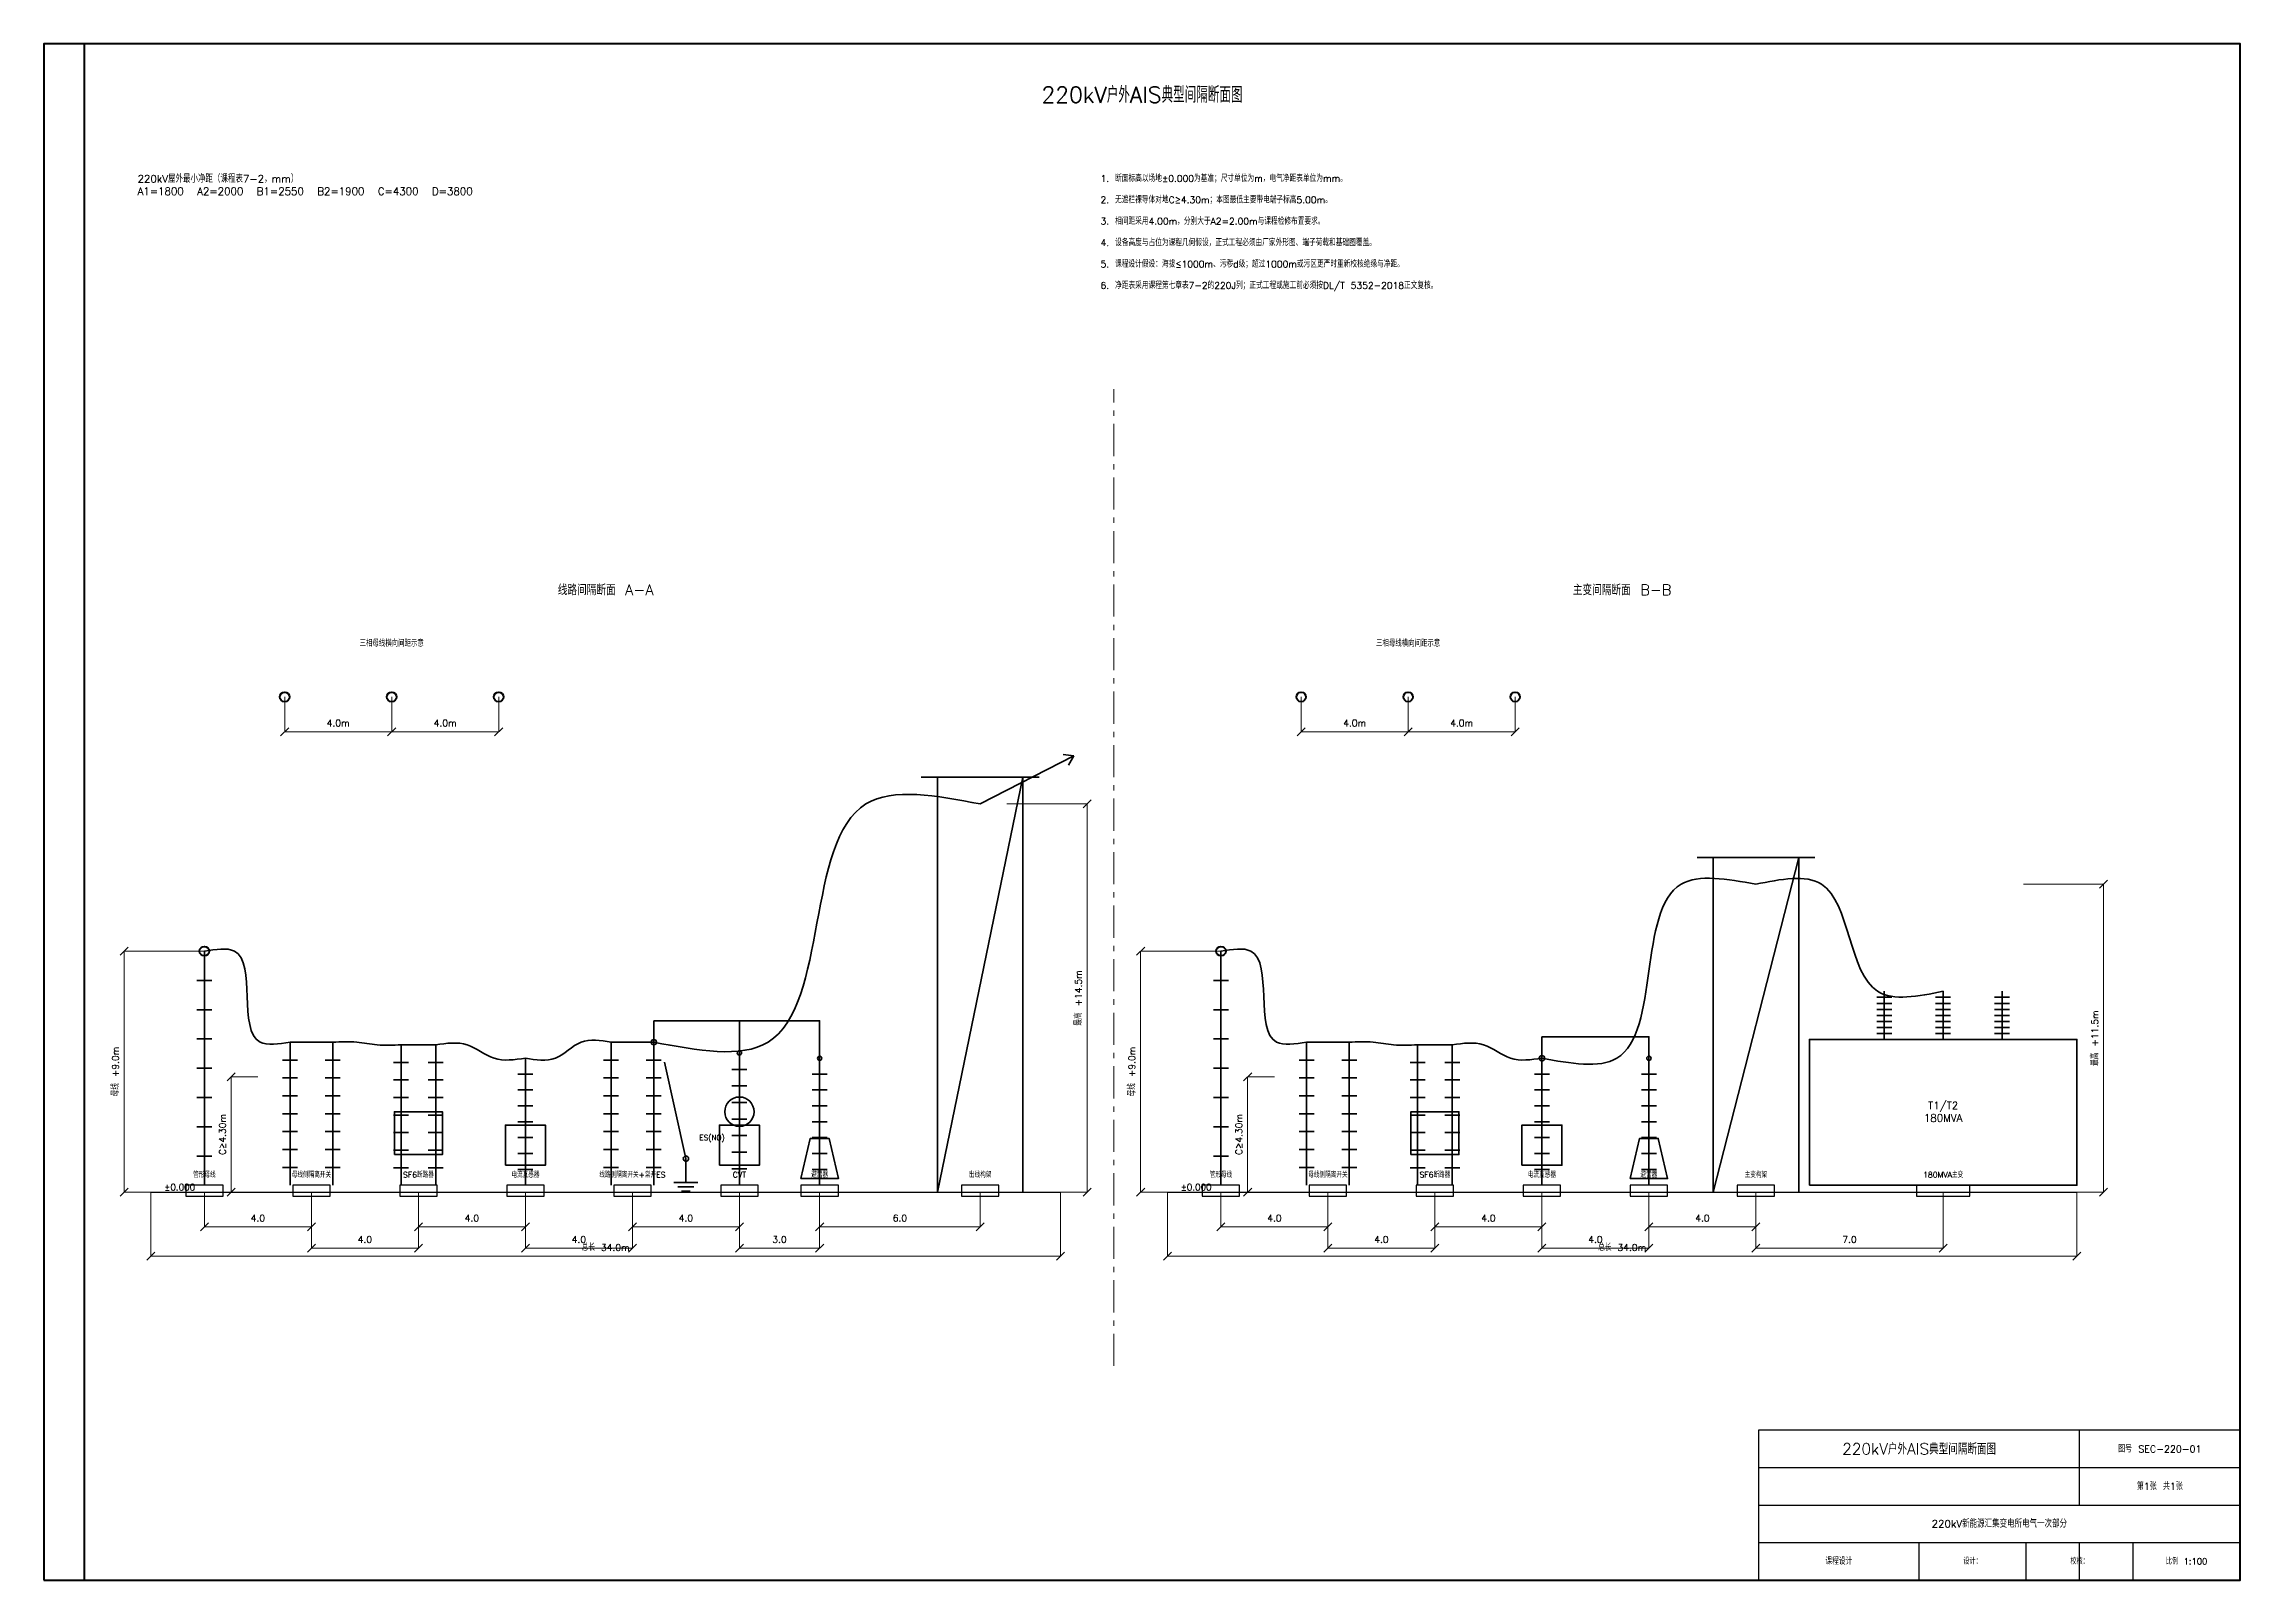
# Model space of a CAD drawing. Header units: millimetres. Extents: x 10 to 831, y 10 to 584.
import ezdxf

# ---------------------------------------------------------------- set-up
doc = ezdxf.new("R2010")
doc.units = ezdxf.units.MM
doc.linetypes.add('CENTER', pattern=[20, 12, -3, 2, -3])
for name, color, linetype, lineweight in [('C-BUS', 1, 'CONTINUOUS', 70), ('C-CENTER', 4, 'CENTER', 18), ('C-CONDUCTOR', 7, 'CONTINUOUS', 35), ('C-DIM', 2, 'CONTINUOUS', 18), ('C-EQUIPMENT', 7, 'CONTINUOUS', 35), ('C-FOUNDATION', 8, 'CONTINUOUS', 25), ('C-FRAME', 7, 'CONTINUOUS', 50), ('C-NOTE', 7, 'CONTINUOUS', 18), ('C-STRUCTURE', 6, 'CONTINUOUS', 35), ('C-TEXT', 7, 'CONTINUOUS', 18), ('C-TITLE', 7, 'CONTINUOUS', 25)]:
    doc.layers.add(name, color=color, linetype=linetype, lineweight=lineweight)
doc.styles.add('HZTXT', font='txt.shx', dxfattribs={"bigfont": 'gbcbig.shx'})

msp = doc.modelspace()

# ---------------------------------------------------------------- linework, layer by layer
at = {"layer": 'C-BUS'}
for centre in [(100, 340), (140, 340), (180, 340), (480, 340), (520, 340), (560, 340), (70, 245), (450, 245)]:
    msp.add_circle(centre, 1.8, dxfattribs=at)
at = {"layer": 'C-CENTER'}
msp.add_line((410, 90), (410, 455), dxfattribs=at)
at = {"layer": 'C-CONDUCTOR'}
for p, q in [((360, 300), (395, 318)), ((395, 318), (391.0272, 318.4653)), ((395, 318), (393.0676, 314.4977)), ((238, 211), (238, 219)), ((570, 205), (570, 213))]:
    msp.add_line(p, q, dxfattribs=at)
for points in [[(238, 219), (270, 219), (270, 207)], [(238, 219), (300, 219), (300, 205)], [(570, 213), (610, 213), (610, 205)]]:
    msp.add_lwpolyline(points, dxfattribs=at)
for centre, radius in [((238, 211), 1), ((270, 207), 0.8), ((300, 205), 0.8), ((570, 205), 1), ((610, 205), 0.8)]:
    msp.add_circle(centre, radius, dxfattribs=at)
for points in [[(238, 211), (280.7, 211), (317.3, 300), (360, 300)], [(570, 205), (598, 205), (622, 270), (650, 270)], [(650, 270), (674.5, 270), (695.5, 230), (720, 230)], [(70, 245), (81.2, 245), (90.8, 211), (102, 211)], [(450, 245), (461.2, 245), (470.8, 211), (482, 211)], [(118, 211), (126.925, 211), (134.575, 210), (143.5, 210)], [(156.5, 210), (168.225, 210), (178.275, 205), (190, 205)], [(190, 205), (201.2, 205), (210.8, 211), (222, 211)], [(498, 211), (506.925, 211), (514.575, 210), (523.5, 210)], [(536.5, 210), (548.225, 210), (558.275, 205), (570, 205)]]:
    msp.add_spline(points, degree=3, dxfattribs=at)
at = {"layer": 'C-DIM'}
for p, q in [((100, 340), (100, 327)), ((140, 340), (140, 327)), ((140, 340), (140, 327)), ((180, 340), (180, 327)), ((480, 340), (480, 327)), ((520, 340), (520, 327)), ((520, 340), (520, 327)), ((560, 340), (560, 327)), ((98.5, 325.5), (101.5, 328.5)), ((138.5, 325.5), (141.5, 328.5)), ((138.5, 325.5), (141.5, 328.5)), ((178.5, 325.5), (181.5, 328.5)), ((478.5, 325.5), (481.5, 328.5)), ((518.5, 325.5), (521.5, 328.5)), ((518.5, 325.5), (521.5, 328.5)), ((558.5, 325.5), (561.5, 328.5)), ((100, 327), (140, 327)), ((140, 327), (180, 327)), ((480, 327), (520, 327)), ((520, 327), (560, 327)), ((370, 300), (400, 300)), ((398.5, 298.5), (401.5, 301.5)), ((400, 155), (400, 300)), ((778.5, 268.5), (781.5, 271.5)), ((750, 270), (780, 270)), ((780, 155), (780, 270)), ((38.5, 243.5), (41.5, 246.5)), ((418.5, 243.5), (421.5, 246.5)), ((70, 245), (40, 245)), ((40, 155), (40, 245)), ((450, 245), (420, 245)), ((420, 155), (420, 245)), ((78.5, 196.5), (81.5, 199.5)), ((90, 198), (80, 198)), ((80, 155), (80, 198)), ((458.5, 196.5), (461.5, 199.5)), ((470, 198), (460, 198)), ((460, 155), (460, 198)), ((38.5, 153.5), (41.5, 156.5)), ((78.5, 153.5), (81.5, 156.5)), ((398.5, 153.5), (401.5, 156.5)), ((418.5, 153.5), (421.5, 156.5)), ((458.5, 153.5), (461.5, 156.5)), ((778.5, 153.5), (781.5, 156.5)), ((70, 155), (40, 155)), ((50, 155), (50, 131)), ((70, 155), (70, 142)), ((90, 155), (80, 155)), ((110, 155), (110, 142)), ((110, 155), (110, 134)), ((150, 155), (150, 134)), ((150, 155), (150, 142)), ((190, 155), (190, 142)), ((190, 155), (190, 134)), ((230, 155), (230, 134)), ((230, 155), (230, 142)), ((270, 155), (270, 142)), ((270, 155), (270, 134)), ((300, 155), (300, 134)), ((300, 155), (300, 142)), ((360, 155), (360, 142)), ((370, 155), (400, 155)), ((390, 155), (390, 131)), ((450, 155), (420, 155)), ((430, 155), (430, 131)), ((450, 155), (450, 142)), ((470, 155), (460, 155)), ((490, 155), (490, 142)), ((490, 155), (490, 134)), ((530, 155), (530, 134)), ((530, 155), (530, 142)), ((570, 155), (570, 142)), ((570, 155), (570, 134)), ((610, 155), (610, 134)), ((610, 155), (610, 142)), ((650, 155), (650, 142)), ((650, 155), (650, 134)), ((720, 155), (720, 134)), ((750, 155), (780, 155)), ((770, 155), (770, 131)), ((68.5, 140.5), (71.5, 143.5)), ((70, 142), (110, 142)), ((108.5, 140.5), (111.5, 143.5)), ((148.5, 140.5), (151.5, 143.5)), ((150, 142), (190, 142)), ((188.5, 140.5), (191.5, 143.5)), ((228.5, 140.5), (231.5, 143.5)), ((230, 142), (270, 142)), ((268.5, 140.5), (271.5, 143.5)), ((298.5, 140.5), (301.5, 143.5)), ((300, 142), (360, 142)), ((358.5, 140.5), (361.5, 143.5)), ((448.5, 140.5), (451.5, 143.5)), ((450, 142), (490, 142)), ((488.5, 140.5), (491.5, 143.5)), ((528.5, 140.5), (531.5, 143.5)), ((530, 142), (570, 142)), ((568.5, 140.5), (571.5, 143.5)), ((608.5, 140.5), (611.5, 143.5)), ((610, 142), (650, 142)), ((648.5, 140.5), (651.5, 143.5)), ((48.5, 129.5), (51.5, 132.5)), ((108.5, 132.5), (111.5, 135.5)), ((110, 134), (150, 134)), ((148.5, 132.5), (151.5, 135.5)), ((188.5, 132.5), (191.5, 135.5)), ((190, 134), (230, 134)), ((228.5, 132.5), (231.5, 135.5)), ((268.5, 132.5), (271.5, 135.5)), ((270, 134), (300, 134)), ((298.5, 132.5), (301.5, 135.5)), ((388.5, 129.5), (391.5, 132.5)), ((428.5, 129.5), (431.5, 132.5)), ((488.5, 132.5), (491.5, 135.5)), ((490, 134), (530, 134)), ((528.5, 132.5), (531.5, 135.5)), ((568.5, 132.5), (571.5, 135.5)), ((570, 134), (610, 134)), ((608.5, 132.5), (611.5, 135.5)), ((648.5, 132.5), (651.5, 135.5)), ((650, 134), (720, 134)), ((718.5, 132.5), (721.5, 135.5)), ((768.5, 129.5), (771.5, 132.5)), ((50, 131), (390, 131)), ((430, 131), (770, 131))]:
    msp.add_line(p, q, dxfattribs=at)
at = {"layer": 'C-EQUIPMENT'}
for p, q in [((70, 157.5), (70, 245)), ((450, 157.5), (450, 245)), ((67.2, 234.0625), (72.8, 234.0625)), ((447.2, 234.0625), (452.8, 234.0625)), ((698, 212), (698, 230)), ((720, 212), (720, 230)), ((742, 212), (742, 230)), ((67.2, 223.125), (72.8, 223.125)), ((447.2, 223.125), (452.8, 223.125)), ((695.2, 227.75), (700.8, 227.75)), ((695.2, 225.5), (700.8, 225.5)), ((695.2, 223.25), (700.8, 223.25)), ((717.2, 227.75), (722.8, 227.75)), ((717.2, 225.5), (722.8, 225.5)), ((717.2, 223.25), (722.8, 223.25)), ((739.2, 227.75), (744.8, 227.75)), ((739.2, 225.5), (744.8, 225.5)), ((739.2, 223.25), (744.8, 223.25)), ((695.2, 221), (700.8, 221)), ((695.2, 218.75), (700.8, 218.75)), ((695.2, 216.5), (700.8, 216.5)), ((695.2, 214.25), (700.8, 214.25)), ((717.2, 221), (722.8, 221)), ((717.2, 218.75), (722.8, 218.75)), ((717.2, 216.5), (722.8, 216.5)), ((717.2, 214.25), (722.8, 214.25)), ((739.2, 221), (744.8, 221)), ((739.2, 218.75), (744.8, 218.75)), ((739.2, 216.5), (744.8, 216.5)), ((739.2, 214.25), (744.8, 214.25)), ((67.2, 212.1875), (72.8, 212.1875)), ((102, 157.5), (102, 211)), ((102, 211), (118, 211)), ((118, 157.5), (118, 211)), ((143.5, 157.5), (143.5, 210)), ((143.5, 210), (156.5, 210)), ((156.5, 157.5), (156.5, 210)), ((222, 157.5), (222, 211)), ((222, 211), (238, 211)), ((238, 157.5), (238, 211)), ((270, 157.5), (270, 207)), ((447.2, 212.1875), (452.8, 212.1875)), ((482, 157.5), (482, 211)), ((482, 211), (498, 211)), ((498, 157.5), (498, 211)), ((523.5, 157.5), (523.5, 210)), ((523.5, 210), (536.5, 210)), ((536.5, 157.5), (536.5, 210)), ((67.2, 201.25), (72.8, 201.25)), ((99.2, 204.3125), (104.8, 204.3125)), ((99.2, 197.625), (104.8, 197.625)), ((115.2, 204.3125), (120.8, 204.3125)), ((115.2, 197.625), (120.8, 197.625)), ((140.7, 203.4375), (146.3, 203.4375)), ((153.7, 203.4375), (159.3, 203.4375)), ((187.2, 199.0625), (192.8, 199.0625)), ((190, 157.5), (190, 205)), ((219.2, 204.3125), (224.8, 204.3125)), ((219.2, 197.625), (224.8, 197.625)), ((235.2, 204.3125), (240.8, 204.3125)), ((235.2, 197.625), (240.8, 197.625)), ((250, 167.5), (242, 203.5)), ((267.2, 200.8125), (272.8, 200.8125)), ((297.2, 199.0625), (302.8, 199.0625)), ((300, 157.5), (300, 205)), ((447.2, 201.25), (452.8, 201.25)), ((479.2, 204.3125), (484.8, 204.3125)), ((479.2, 197.625), (484.8, 197.625)), ((495.2, 204.3125), (500.8, 204.3125)), ((495.2, 197.625), (500.8, 197.625)), ((520.7, 203.4375), (526.3, 203.4375)), ((533.7, 203.4375), (539.3, 203.4375)), ((567.2, 199.0625), (572.8, 199.0625)), ((570, 157.5), (570, 205)), ((607.2, 199.0625), (612.8, 199.0625)), ((610, 157.5), (610, 205)), ((67.2, 190.3125), (72.8, 190.3125)), ((99.2, 190.9375), (104.8, 190.9375)), ((115.2, 190.9375), (120.8, 190.9375)), ((140.7, 196.875), (146.3, 196.875)), ((140.7, 190.3125), (146.3, 190.3125)), ((153.7, 196.875), (159.3, 196.875)), ((153.7, 190.3125), (159.3, 190.3125)), ((187.2, 193.125), (192.8, 193.125)), ((219.2, 190.9375), (224.8, 190.9375)), ((235.2, 190.9375), (240.8, 190.9375)), ((267.2, 194.625), (272.8, 194.625)), ((297.2, 193.125), (302.8, 193.125)), ((447.2, 190.3125), (452.8, 190.3125)), ((479.2, 190.9375), (484.8, 190.9375)), ((495.2, 190.9375), (500.8, 190.9375)), ((520.7, 196.875), (526.3, 196.875)), ((520.7, 190.3125), (526.3, 190.3125)), ((533.7, 196.875), (539.3, 196.875)), ((533.7, 190.3125), (539.3, 190.3125)), ((567.2, 193.125), (572.8, 193.125)), ((607.2, 193.125), (612.8, 193.125)), ((99.2, 184.25), (104.8, 184.25)), ((115.2, 184.25), (120.8, 184.25)), ((140.7, 183.75), (146.3, 183.75)), ((153.7, 183.75), (159.3, 183.75)), ((187.2, 187.1875), (192.8, 187.1875)), ((187.2, 181.25), (192.8, 181.25)), ((219.2, 184.25), (224.8, 184.25)), ((235.2, 184.25), (240.8, 184.25)), ((267.2, 188.4375), (272.8, 188.4375)), ((267.2, 182.25), (272.8, 182.25)), ((297.2, 187.1875), (302.8, 187.1875)), ((297.2, 181.25), (302.8, 181.25)), ((479.2, 184.25), (484.8, 184.25)), ((495.2, 184.25), (500.8, 184.25)), ((520.7, 183.75), (526.3, 183.75)), ((533.7, 183.75), (539.3, 183.75)), ((567.2, 187.1875), (572.8, 187.1875)), ((567.2, 181.25), (572.8, 181.25)), ((607.2, 187.1875), (612.8, 187.1875)), ((607.2, 181.25), (612.8, 181.25)), ((67.2, 179.375), (72.8, 179.375)), ((99.2, 177.5625), (104.8, 177.5625)), ((115.2, 177.5625), (120.8, 177.5625)), ((140.7, 177.1875), (146.3, 177.1875)), ((153.7, 177.1875), (159.3, 177.1875)), ((187.2, 175.3125), (192.8, 175.3125)), ((219.2, 177.5625), (224.8, 177.5625)), ((235.2, 177.5625), (240.8, 177.5625)), ((267.2, 176.0625), (272.8, 176.0625)), ((297.2, 175.3125), (302.8, 175.3125)), ((447.2, 179.375), (452.8, 179.375)), ((479.2, 177.5625), (484.8, 177.5625)), ((495.2, 177.5625), (500.8, 177.5625)), ((520.7, 177.1875), (526.3, 177.1875)), ((533.7, 177.1875), (539.3, 177.1875)), ((567.2, 175.3125), (572.8, 175.3125)), ((607.2, 175.3125), (612.8, 175.3125)), ((67.2, 168.4375), (72.8, 168.4375)), ((99.2, 170.875), (104.8, 170.875)), ((115.2, 170.875), (120.8, 170.875)), ((140.7, 170.625), (146.3, 170.625)), ((153.7, 170.625), (159.3, 170.625)), ((187.2, 169.375), (192.8, 169.375)), ((219.2, 170.875), (224.8, 170.875)), ((235.2, 170.875), (240.8, 170.875)), ((250, 167.5), (250, 163)), ((267.2, 169.875), (272.8, 169.875)), ((297.2, 169.375), (302.8, 169.375)), ((447.2, 168.4375), (452.8, 168.4375)), ((479.2, 170.875), (484.8, 170.875)), ((495.2, 170.875), (500.8, 170.875)), ((520.7, 170.625), (526.3, 170.625)), ((533.7, 170.625), (539.3, 170.625)), ((567.2, 169.375), (572.8, 169.375)), ((607.2, 169.375), (612.8, 169.375)), ((99.2, 164.1875), (104.8, 164.1875)), ((115.2, 164.1875), (120.8, 164.1875)), ((140.7, 164.0625), (146.3, 164.0625)), ((153.7, 164.0625), (159.3, 164.0625)), ((187.2, 163.4375), (192.8, 163.4375)), ((219.2, 164.1875), (224.8, 164.1875)), ((235.2, 164.1875), (240.8, 164.1875)), ((245.5, 158.5), (254.5, 158.5)), ((247, 156.9), (253, 156.9)), ((250, 163), (250, 158.5)), ((267.2, 163.6875), (272.8, 163.6875)), ((297.2, 163.4375), (302.8, 163.4375)), ((479.2, 164.1875), (484.8, 164.1875)), ((495.2, 164.1875), (500.8, 164.1875)), ((520.7, 164.0625), (526.3, 164.0625)), ((533.7, 164.0625), (539.3, 164.0625)), ((567.2, 163.4375), (572.8, 163.4375)), ((607.2, 163.4375), (612.8, 163.4375)), ((248.4, 155.3), (251.6, 155.3))]:
    msp.add_line(p, q, dxfattribs=at)
for points in [[(670, 157.5), (770, 157.5), (770, 212), (670, 212)], [(141, 169), (159, 169), (159, 185), (141, 185)], [(521, 169), (539, 169), (539, 185), (521, 185)], [(182.5, 165), (197.5, 165), (197.5, 180), (182.5, 180)], [(262.5, 165), (277.5, 165), (277.5, 180), (262.5, 180)], [(293, 160), (307, 160), (303.5, 175), (296.5, 175)], [(562.5, 165), (577.5, 165), (577.5, 180), (562.5, 180)], [(603, 160), (617, 160), (613.5, 175), (606.5, 175)]]:
    msp.add_lwpolyline(points, close=True, dxfattribs=at)
for centre, radius in [((238, 211), 1), ((270, 185), 5.5), ((250, 167.5), 1)]:
    msp.add_circle(centre, radius, dxfattribs=at)
at = {"layer": 'C-FOUNDATION'}
for p, q in [((50, 155), (390, 155)), ((430, 155), (770, 155))]:
    msp.add_line(p, q, dxfattribs=at)
for points in [[(63, 153.5), (77, 153.5), (77, 157.5), (63, 157.5)], [(103, 153.5), (117, 153.5), (117, 157.5), (103, 157.5)], [(143, 153.5), (157, 153.5), (157, 157.5), (143, 157.5)], [(183, 153.5), (197, 153.5), (197, 157.5), (183, 157.5)], [(223, 153.5), (237, 153.5), (237, 157.5), (223, 157.5)], [(263, 153.5), (277, 153.5), (277, 157.5), (263, 157.5)], [(293, 153.5), (307, 153.5), (307, 157.5), (293, 157.5)], [(353, 153.5), (367, 153.5), (367, 157.5), (353, 157.5)], [(443, 153.5), (457, 153.5), (457, 157.5), (443, 157.5)], [(483, 153.5), (497, 153.5), (497, 157.5), (483, 157.5)], [(523, 153.5), (537, 153.5), (537, 157.5), (523, 157.5)], [(563, 153.5), (577, 153.5), (577, 157.5), (563, 157.5)], [(603, 153.5), (617, 153.5), (617, 157.5), (603, 157.5)], [(643, 153.5), (657, 153.5), (657, 157.5), (643, 157.5)], [(710, 153.5), (730, 153.5), (730, 157.5), (710, 157.5)]]:
    msp.add_lwpolyline(points, close=True, dxfattribs=at)
at = {"layer": 'C-FRAME'}
for points in [[(10, 10), (831, 10), (831, 584), (10, 584)], [(25, 10), (831, 10), (831, 584), (25, 584)]]:
    msp.add_lwpolyline(points, close=True, dxfattribs=at)
at = {"layer": 'C-STRUCTURE'}
for p, q in [((338, 310), (382, 310)), ((344, 155), (344, 310)), ((344, 155), (376, 310)), ((376, 155), (376, 310)), ((628, 280), (672, 280)), ((634, 155), (634, 280)), ((634, 155), (666, 280)), ((666, 155), (666, 280))]:
    msp.add_line(p, q, dxfattribs=at)
at = {"layer": 'C-TITLE'}
for p, q in [((771, 38), (771, 66)), ((651, 52), (831, 52)), ((651, 38), (831, 38)), ((651, 24), (831, 24)), ((711, 10), (711, 24)), ((751, 10), (751, 24)), ((771, 10), (771, 24)), ((791, 10), (791, 24))]:
    msp.add_line(p, q, dxfattribs=at)
msp.add_lwpolyline([(651, 10), (831, 10), (831, 66), (651, 66)], close=True, dxfattribs=at)

# ---------------------------------------------------------------- texts
at = {"layer": 'C-DIM', "style": 'HZTXT'}
for s, insert, char_height, width, attachment_point in [('4.0m', (120, 329), 2.5, 40, 8), ('4.0m', (160, 329), 2.5, 40, 8), ('4.0m', (500, 329), 2.5, 40, 8), ('4.0m', (540, 329), 2.5, 40, 8), ('±0.000', (55, 158), 2.4, 45, 1), ('±0.000', (435, 158), 2.4, 45, 1), ('4.0', (90, 144), 2.5, 40, 8), ('4.0', (170, 144), 2.5, 40, 8), ('4.0', (250, 144), 2.5, 40, 8), ('6.0', (330, 144), 2.5, 60, 8), ('4.0', (470, 144), 2.5, 40, 8), ('4.0', (550, 144), 2.5, 40, 8), ('4.0', (630, 144), 2.5, 40, 8), ('4.0', (130, 136), 2.5, 40, 8), ('4.0', (210, 136), 2.5, 40, 8), ('总长 34.0m', (220, 133), 2.5, 340, 8), ('3.0', (285, 136), 2.5, 30, 8), ('4.0', (510, 136), 2.5, 40, 8), ('4.0', (590, 136), 2.5, 40, 8), ('总长 34.0m', (600, 133), 2.5, 340, 8), ('7.0', (685, 136), 2.5, 70, 8)]:
    msp.add_mtext(s, dxfattribs=dict(at, insert=insert, char_height=char_height, width=width, attachment_point=attachment_point))
at = {"layer": 'C-DIM', "char_height": 2.5, "attachment_point": 8, "rotation": 90, "style": 'HZTXT'}
for s, insert, width in [('最高 +14.5m', (398, 227.5), 145), ('最高 +11.5m', (778, 212.5), 115), ('母线 +9.0m', (38, 200), 90), ('母线 +9.0m', (418, 200), 90), ('C≥4.30m', (78, 176.5), 43), ('C≥4.30m', (458, 176.5), 43)]:
    msp.add_mtext(s, dxfattribs=dict(at, insert=insert, width=width))
at = {"layer": 'C-NOTE', "style": 'HZTXT'}
for s, insert, char_height, width, attachment_point in [('220kV屋外最小净距（课程表7-2，mm）\\PA1=1800  A2=2000  B1=2550  B2=1900  C=4300  D=3800', (45, 535), 2.8, 360, 1), ('1. 断面标高以场地±0.000为基准；尺寸单位为m，电气净距表单位为mm。', (405, 535), 2.5, 405, 1), ('2. 无遮栏裸导体对地C≥4.30m；本图最低主要带电端子标高5.00m。', (405, 527), 2.5, 405, 1), ('3. 相间距采用4.00m，分别大于A2=2.00m与课程检修布置要求。', (405, 519), 2.5, 405, 1), ('4. 设备高度与占位为课程几何假设，正式工程必须由厂家外形图、端子荷载和基础图覆盖。', (405, 511), 2.5, 405, 1), ('5. 课程设计假设：海拔≤1000m、污秽d级；超过1000m或污区更严时重新校核绝缘与净距。', (405, 503), 2.5, 405, 1), ('6. 净距表采用课程第七章表7-2的220J列；正式工程或施工前必须按DL/T 5352-2018正文复核。', (405, 495), 2.5, 405, 1), ('三相母线横向间距示意', (140, 360), 2.4, 120, 5), ('三相母线横向间距示意', (520, 360), 2.4, 120, 5)]:
    msp.add_mtext(s, dxfattribs=dict(at, insert=insert, char_height=char_height, width=width, attachment_point=attachment_point))
at = {"layer": 'C-TEXT', "style": 'HZTXT'}
for s, insert, char_height, width, attachment_point in [('T1/T2\\P180MVA', (720, 185), 2.8, 80, 5), ('ES(NO)', (255, 175), 2, 30, 4), ('管形母线', (70, 162.5), 2.1, 38, 2), ('母线侧隔离开关', (110, 162.5), 2.1, 38, 2), ('SF6断路器', (150, 162.5), 2.1, 38, 2), ('电流互感器', (190, 162.5), 2.1, 38, 2), ('线路侧隔离开关+常开ES', (230, 162.5), 2.1, 38, 2), ('CVT', (270, 162.5), 2.1, 38, 2), ('避雷器', (300, 162.5), 2.1, 38, 2), ('出线构架', (360, 162.5), 2.1, 38, 2), ('管形母线', (450, 162.5), 2.1, 38, 2), ('母线侧隔离开关', (490, 162.5), 2.1, 38, 2), ('SF6断路器', (530, 162.5), 2.1, 38, 2), ('电流互感器', (570, 162.5), 2.1, 38, 2), ('避雷器', (610, 162.5), 2.1, 38, 2), ('主变构架', (650, 162.5), 2.1, 38, 2), ('180MVA主变', (720, 162.5), 2.1, 80, 2)]:
    msp.add_mtext(s, dxfattribs=dict(at, insert=insert, char_height=char_height, width=width, attachment_point=attachment_point))
at = {"layer": 'C-TITLE', "attachment_point": 5, "style": 'HZTXT'}
for s, insert, char_height, width in [('220kV户外AIS典型间隔断面图', (420.5, 565), 6, 600), ('线路间隔断面 A-A', (220, 380), 4, 340), ('主变间隔断面 B-B', (600, 380), 4, 340), ('220kV户外AIS典型间隔断面图', (711, 59), 4.2, 116), ('图号 SEC-220-01', (801, 59), 2.6, 56), ('第1张 共1张', (801, 45), 2.6, 56), ('220kV新能源汇集变电所电气一次部分', (741, 31), 2.8, 174), ('课程设计', (681, 17), 2.5, 56), ('设计：', (731, 17), 2.3, 36), ('校核：', (771, 17), 2.3, 36), ('比例 1:100', (811, 17), 2.3, 36)]:
    msp.add_mtext(s, dxfattribs=dict(at, insert=insert, char_height=char_height, width=width))

doc.saveas('drawing.dxf')
